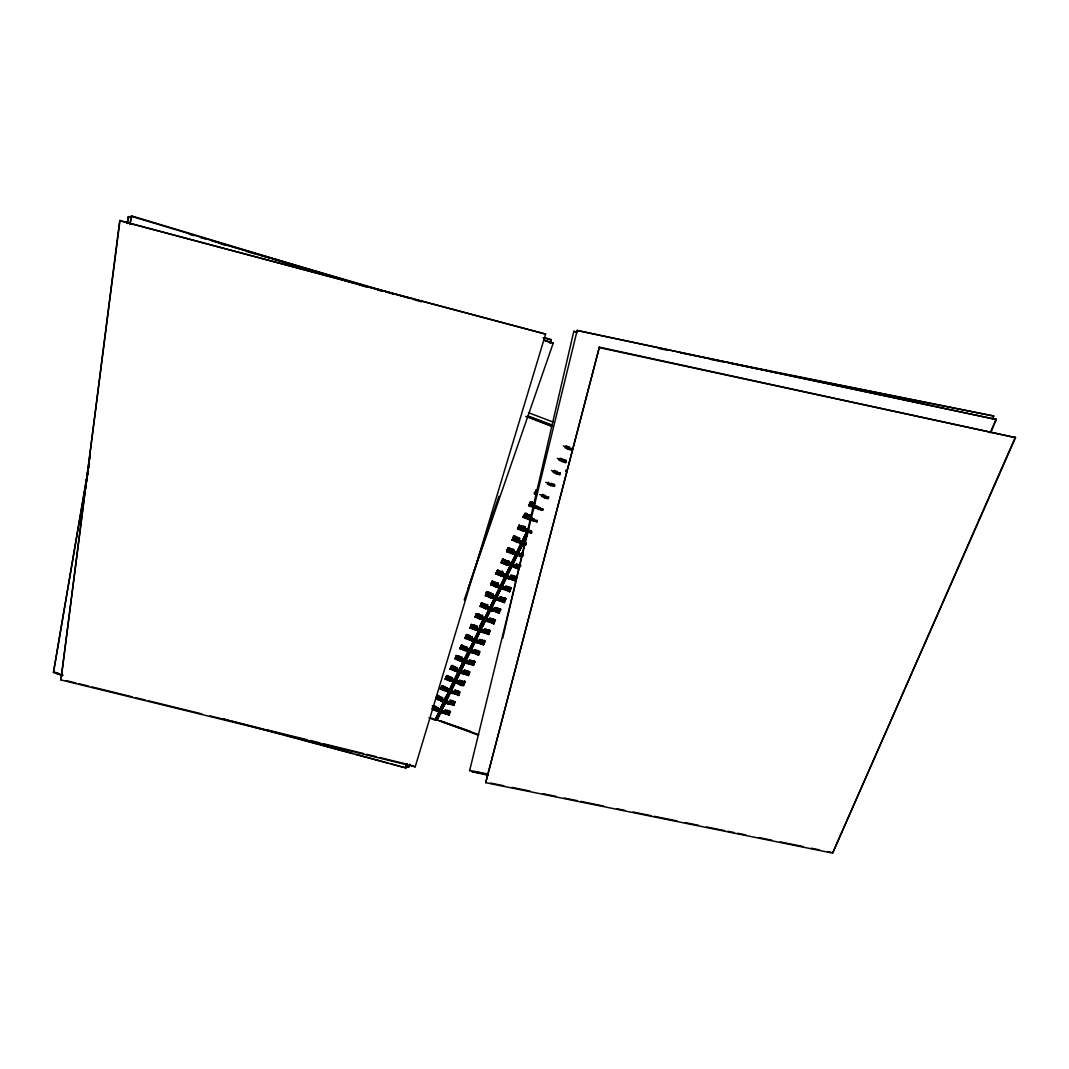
<?xml version="1.0" encoding="UTF-8"?>
<svg xmlns="http://www.w3.org/2000/svg" width="1069" height="1069" viewBox="0 0 1069 1069"><rect width="100%" height="100%" fill="white"/><g stroke="black" fill="none" stroke-linecap="round" stroke-linejoin="round"><path stroke-width="1.5" d="M486.929 593.028L487.531 591.785C490.912 597.13 497.94 600.578 504.18 598.774L504.127 599.602C498.007 602.368 490.337 598.386 486.929 593.028L488.359 593.095M494.386 581.723C495.415 586.587 504.662 584.77 504.06 589.233L497.352 587.309L494.72 585.424L492.154 581.563C495.602 587.603 504.996 592.64 511.102 587.616L509.646 587.897M513.454 578.142L516.421 576.792C510.434 581.777 501.094 577.073 497.379 571.327L497.579 570.165L503.299 572.262L501.615 576.111L495.909 574L497.579 570.165M505.971 563.029L505.677 562.428C507.441 560.263 515.539 564.071 515.004 566.811L508.243 564.86L505.584 562.975L502.964 559.1L508.603 561.693L506.987 565.033L501.254 562.909L502.938 559.034C506.185 564.726 513.387 568.508 519.841 566.877L518.639 565.848M512.185 550.174C525.16 556.602 510.888 556.027 508.283 548.718L508.296 548.05C511.303 553.194 516.995 556.414 522.888 556.374L513.788 553.328L511.009 551.377L512.185 550.174L512.479 550.789M522.647 542.397L525.681 542.691L525.841 544.642L522.193 544.174L516.314 540.78L513.654 537.573L515.138 536.05M531.493 533.084L524.625 531.093L521.913 529.195L519.24 525.32L524.812 530.585L531.493 533.084L531.333 531.119M524.652 514.75L525.28 513.427L527.992 516.621L537.226 520.964L536.985 521.846L530.077 519.855L524.652 514.75L527.739 518.024L530.251 519.775L530.692 519.16M530.224 503.178L530.865 501.842L533.605 505.036L542.865 509.405L542.624 510.287L535.689 508.283L530.224 503.178L532.496 505.477M535.983 490.564L537.426 491.393M447.256 711.5L448.352 712.515L448.9 711.406C443.501 713.397 436.833 710.751 433.827 705.941L436.486 706.85M453.523 701.986C447.59 704.137 440.562 700.783 437.609 695.411L437.061 696.534C440.054 701.986 447.63 705.66 453.483 702.761L452.414 700.97M485.7 782.668L599.375 347.158L1015.55 437.622L832.604 853.129L485.7 782.668L599.375 347.158M456.904 691.135L457.291 692.659L458.467 692.578L458.08 691.055L452.788 691.643L452.575 692.445M463.385 682.57L463.438 681.795C457.946 683.706 451.278 681.006 448.165 676.209L452.24 677.626L450.69 681.18L445.212 679.229L446.762 675.675C449.768 681.501 457.118 684.841 463.385 682.57C457.492 685.456 449.889 681.728 446.815 676.276L448.218 676.303M451.612 666.334C454.726 671.76 462.329 675.528 468.262 672.655L467.18 670.851M472.872 661.003L474.836 661.417C471.095 665.907 459.67 663.208 459.416 658.41C462.984 658.13 467.527 663.542 472.057 660.883L471.482 662.045L472.618 663.074L472.739 661.15M478.391 652.01C472.057 654.201 464.654 650.887 461.594 645.008L459.911 648.709L465.456 650.714L467.046 647.066L461.594 645.609C464.788 651.034 472.418 654.843 478.391 652.01L477.99 650.46M483.308 642.001C476.934 644.179 469.518 640.865 466.431 634.973L466.431 635.574C469.665 640.986 477.295 644.834 483.308 642.001L483.362 641.2C477.749 643.003 471.082 640.251 467.834 635.467M486.676 631.071L486.729 630.256L484.711 631.565M488.359 631.712L487.958 630.135L480.262 629.601L475.505 626.808L473.981 627.971L479.527 631.792L485.513 632.674L488.359 631.712C483.348 633.436 477.883 631.164 473.981 627.971M479.567 617.588L480.796 615.891L488.239 619.392L488.373 621.33L481.945 619.312L476.667 614.328C479.981 619.713 487.638 623.628 493.704 620.835L493.29 619.258M497.245 609.49L498.421 610.519L498.555 608.528L500.639 608.902C494.773 613.94 485.433 609.397 481.852 603.584L482.44 603.865M507.681 588.191L509.419 588.819L509.004 587.202M511.623 576.552L512.318 578.529L508.657 578.489L502.804 576.338L500.065 574.013C503.432 570.98 508.75 579.492 513.601 576.111L514.737 577.982L511.303 578.623L511.009 577.808M996.281 419.502L577.166 330.468L996.281 419.502L991.097 431.796M577.073 331.978L573.799 331.323L577.033 332.446M543.747 339.875L553.288 343.216L543.693 340.343M530.692 516.127L524.906 513.414L523.169 517.409L529.008 519.601L530.692 516.127L524.906 513.414M550.054 343.189L551.163 339.568L544.762 337.697M534.66 507.949L528.781 505.744L530.545 501.722L534.941 503.379M529.008 517.129L529.315 514.51M529.008 519.601L530.758 515.605M525.013 537.426L512.332 564.178L513.962 560.851L513.855 561.626M528.781 505.744L530.545 501.722M517.61 528.955L519.334 524.986L517.61 528.955L523.422 531.119L525.146 527.164L520.79 525.534M523.422 531.119L525.146 527.164M512.398 575.469L516.621 577.581L510.982 574.948M523.503 528.687L523.823 526.042M518.999 569.296L514.697 567.719L516.394 563.857L520.683 565.448M517.89 542.544L512.171 539.858L517.89 542.544L519.601 538.616L513.815 536.451L512.719 538.723M515.058 580.333L509.298 578.77L514.991 580.868L515.565 576.271M545.604 334.103L119.715 220.628L60.933 679.937L415.2 766.834L545.604 334.103L119.715 220.628M507.027 586.44L511.223 588.538L505.61 585.919M514.042 550.468L508.35 547.796L506.653 551.698L512.412 553.836L514.042 550.468L508.35 547.796M504.02 589.193L509.619 591.798L510.207 587.188M120.009 220.214L60.933 679.937M445.586 712.849L446.615 712.074L445.88 710.952C441.764 713.13 437.662 705.567 434.909 708.76C437.689 712.515 444.316 714.56 448.86 712.168M505.958 598.867L500.305 596.796L505.958 598.867L504.301 602.622L498.648 600.564C500.105 597.17 491.326 593.736 489.575 595.727C490.096 600.751 494.453 594.979 492.715 597.397M512.412 553.836L514.109 549.947M512.652 551.43L513 548.758M504.301 602.622L504.902 597.985M508.456 572.703L508.563 571.928L501.628 586.159M512.104 540.379L513.815 536.451M500.666 609.611L495.041 607.553L500.666 609.611L499.023 613.352L493.477 610.76M506.987 565.033L501.321 562.374M499.023 613.352L499.651 608.689M455.18 693.26L456.222 692.458L455.474 691.336C451.345 693.487 447.203 685.897 444.423 689.091C447.109 692.765 453.39 694.676 457.96 692.939M495.441 620.261L489.829 618.216L495.441 620.261L493.811 623.962L488.279 621.383M501.615 576.111L495.976 573.465M502.016 573.746L502.39 571.046M441.978 686.325L444.357 689.558L445.933 687.928M493.811 623.962L494.439 619.285M497.646 595.821L497.753 595.032M501.254 562.909L502.938 559.034M462.316 680.766C458.307 684.548 450.183 675.194 449.608 679.51M486.074 629.28L490.177 631.338L484.671 628.772L483.642 630.87M490.698 584.449L496.31 587.081L490.698 584.449L492.274 581.175L496.537 582.739M496.31 587.081L497.967 583.273L496.911 585.451M496.243 597.785L496.35 596.996M455.608 667.925C450.904 668.927 459.844 674.673 460.098 671.679C461.046 667.35 454.739 671.706 457.158 670.651M487.558 774.557L469.625 770.402M483.054 632.46L488.64 634.478L489.295 629.775M492.395 606.591L492.502 605.802M491.032 597.945L485.446 595.326L487.01 592.079L492.689 594.164L491.032 597.945L485.446 595.326M480.956 639.73L485.045 641.788L479.567 639.235M491.125 607.74L491.259 606.778M485.834 619.151L485.954 618.363M486.088 617.414L486.248 616.292M487.384 615.985L487.491 615.196L480.823 628.893M490.618 584.984L492.274 581.175M483.589 644.353L477.963 642.897L483.509 644.901L484.19 640.171M460.445 657.929C463.545 660.001 459.911 663.368 467.875 663.288L467.754 661.35L467.18 662.526M480.262 606.096L485.82 608.702L480.262 606.096L481.291 603.958M485.82 608.702L487.451 604.947L483.228 603.397C486.636 608.167 493.277 611.014 499.009 609.303M475.05 652.678L476.133 651.809L475.358 650.7L470.347 649.965L465.643 647.199L464.04 648.843L465.068 648.375M491.393 596.983L485.727 594.939L486.128 592.213M485.379 595.861L487.01 592.079M482.092 627.503L484.751 622.278M472.992 652.678L478.444 655.217L478.925 651.863M467.915 663.461L473.42 665.426L474.128 660.669M475.13 616.773L480.662 619.352L475.13 616.773L476.146 614.648M470.868 660.348L474.917 662.379L469.491 659.854M480.662 619.352L482.279 615.624L478.07 614.1C481.317 618.964 488.065 621.744 493.758 620.02M479.674 641.868L480.916 642.616L480.262 640.678L475.224 639.943L470.507 637.151L468.903 638.808L469.932 638.34M475.545 629.908L469.959 627.877L475.545 629.908L477.148 626.207L472.952 624.684M486.248 607.767L480.609 605.735L481.01 602.996M475.625 640.117L475.745 639.315M472.912 653.226L474.502 649.591L478.645 651.088M480.181 606.644L481.812 602.889M476.948 638.287L477.068 637.485M477.148 637.004L477.268 636.202L472.217 646.558M454.913 692.458L455.474 691.336M471.897 648.656L472.03 647.854M468.516 675.007L462.957 673.59L468.436 675.555L468.944 672.187M460.966 680.565L464.975 682.597L459.603 680.084M470.48 640.358L472.07 636.683L470.48 640.358L464.908 638.34L466.498 634.679L470.681 636.189M481.157 618.443L475.531 616.425L475.959 613.673M470.721 649.645L470.868 648.683M475.05 617.307L476.654 613.579M469.545 662.566L470.614 661.724L470.761 663.341L469.812 663.368M482.386 632.287L482.921 630.282L482.68 632.594L476.654 630.216L471.402 624.63L473.901 628.478L475.505 626.808M474.783 651.876L475.358 650.7M462.957 673.59L464.521 670.022L468.636 671.492M469.959 627.877L471.563 624.176M467.1 657.635L467.22 656.82L460.806 670.009M455.167 681.006L454.699 682.784L455.167 681.006C460.351 680.325 456.597 686.365 463.505 685.576L464.253 680.779M465.456 650.714L460.004 648.161M453.269 693.033L458.628 695.518L459.162 692.124M464.828 657.823L463.452 660.401L463.652 659.065M465.616 660.682L465.737 659.867M465.897 658.905L466.071 657.769M500.426 599.442L501.04 598.199L503.005 597.745M82.233 507.962L82.754 504.675M83.262 501.388L83.783 498.101M84.304 494.813L89.235 463.572M127.144 223.555L128.48 216.579L131.674 217.501M85.467 488.72L85.988 485.433M86.509 482.132L87.03 478.832M87.551 475.531L88.072 472.231M88.861 467.287L89.382 463.986M127.438 223.167L128.48 216.579M464.908 638.34L466.498 634.679M461.995 668.766L469.732 652.878M497.847 608.274C494.279 611.107 479.487 601.312 487.17 608.568L487.598 607.94M516.661 566.276L517.824 565.287L517.984 566.971L516.955 567.091M457.038 679.176L457.171 678.361M457.238 677.866L457.372 677.051L455.782 680.859M460.485 660.963L455.06 658.424L456.543 655.364L454.966 658.985L460.485 660.963L462.062 657.355L457.92 655.858M438.076 695.465L436.673 698.418L445.078 702.667L453.777 705.366L454.325 701.959M522.18 554.383L522.34 556.08L519.681 555.92L519.614 555.118M449.074 714.56L443.595 713.21L448.98 715.108L449.541 711.7M455.194 677.652L457.879 672.361M455.755 667.043L451.626 665.559L450.076 669.154L455.568 671.118L457.131 667.537M456.182 678.414L472.364 645.596M459.911 648.709L461.501 645.075M449.902 699.941L455.314 701.865L453.777 705.366M452.174 689.158L452.307 688.329M452.868 684.908L451.345 688.356M455.568 671.118L450.169 668.593M450.69 681.18L445.305 678.668M447.604 702.627L447.911 703.749L448.459 702.881M496.363 583.741L494.72 585.424L495.749 584.984M445.893 696.226L439.573 710.337M447.296 688.182L441.938 685.683L440.401 689.211L445.853 691.149L447.296 688.182L441.938 685.683M450.076 669.154L451.626 665.559M446.134 700.676L447.711 696.908M445.118 709.736L450.503 711.647L448.98 715.108M442.633 708.506L445.305 703.242M443.301 704.565L452.681 686.044L451.078 689.999M63.098 675.154L53.45 672.521L89.261 462.449M89.823 459.162L90.384 455.888M129.83 224.477L131.514 215.871L367.99 287M53.45 672.521L88.139 470.173M88.7 466.899L89.261 463.612M130.391 222.432L131.514 215.871M441.163 700.462L435.644 699.099L437.168 695.598L441.23 697.041M442.098 700.315L442.593 697.482M450.223 679.951L446.107 678.494L446.588 675.675M445.212 679.229L446.762 675.675M428.936 717.874L435.217 720.078L453.55 682.009M432.277 709.375L436.326 710.818L437.836 707.331M477.643 734.857L436.82 719.878L527.391 533.899M436.326 710.818L432.37 708.814M435.644 699.099L437.168 695.598M523.583 527.485L525.868 529.088C519.587 523.569 523.636 534.928 525.868 529.088M415.2 766.834L410.456 765.07M528.928 516.808L527.511 514.43M405.472 766.42L408.692 767.275L405.579 765.845M232 721.174L405.846 767.943M502.684 638.38L573.799 331.323M569.122 447.056L568.361 449.354L565.047 447.791L566.169 445.76M469.545 770.976L577.166 330.468M557.176 471.603L556.414 473.888L553.141 472.338L554.25 470.333M551.43 483.388L550.682 485.673L547.422 484.123L548.517 482.146M539.671 507.548L538.843 509.632M545.564 495.816L544.722 497.9L541.475 496.363L542.571 494.399L545.471 495.628M534.046 519.12L533.217 521.178M522.928 541.943L522.193 544.174L522.3 543.239M527.926 531.667L527.819 532.616L528.273 530.825M516.688 555.118L516.875 554.37M505.891 576.966C505.971 579.157 506.225 572.784 508.831 576.832L514.323 576.365M511.517 565.407L511.396 566.356L511.851 564.566M490.016 609.918C491.433 605.295 488.814 613.459 493.624 610.586L493.49 608.649M475.277 640.184L474.502 642.108L475.224 639.943L472.471 638.861L468.596 635.146M433.292 706.529C433.653 710.31 445.706 715.268 443.207 711.273M448.258 703.429C448.967 700.289 441.778 698.966 439.96 698.645C439.586 702.707 449.808 704.618 453.483 702.761M468.262 672.655C461.14 675.581 465.055 671.987 460.258 670.691M459.496 672.575L459.697 671.84M472.404 651.809L472.992 650.633L472.458 652.611M477.295 641.801L477.643 642.91L477.522 640.972M440.962 710.324L440.254 712.448L440.428 711.433M508.603 577.688L508.978 578.783L509.525 576.712L501.227 572.81M544.629 497.726L548.023 498.835L548.611 496.671M550.588 485.5L554.423 486.154L554.584 484.444L551.524 483.562M556.321 473.714L559.755 474.85L560.343 472.658M566.249 460.565L560.116 458.227L559.007 460.245L565.648 462.77L565.889 460.325M568.254 449.207L571.728 450.343L572.329 448.125M467.848 589.513L498.956 496.176M550.107 342.721L551.163 339.568M408.692 767.275L409.734 764.108M467.768 590.048L493.611 512.505M405.739 768.517L407.369 763.787M464.213 599.976L553.341 342.761M447.042 691.255L449.808 692.806L450.53 690.668L448.018 689.492L446.842 691.402L447.47 690.627M452.748 679.857L451.706 681.367L452.334 680.592M457.719 669.488L462.53 671.679L467.861 671.118M467.621 649.19L466.779 650.567M472.498 639.155L471.456 640.678L472.498 639.155L478.177 640.919L482.907 640.438L482.213 640.171M464.935 660.909L464.467 661.243M477.509 628.826L476.467 630.336L477.509 628.826L475.438 627.316M482.8 617.922L481.758 619.432L482.386 618.684M478.939 631.391L479.393 631.084M488.025 607.179L487.17 608.568M483.776 621.557L484.791 619.739M489.054 610.706L490.07 608.889M499.357 589.54L500.386 587.696M509.285 563.363L508.243 564.86L508.857 564.151M514.643 552.326L513.601 553.822L514.202 553.114M515.953 537.039L520.055 541.168L517.877 539.631M464.36 662.606L464.868 661.083M500.933 587.001L500.466 588.778L501.214 586.574L496.27 584.275M992.526 419.115L993.796 416.041L680.018 352.743M990.255 432.825L996.094 418.995M1015.35 437.114L832.604 853.129M442.78 685.523L441.363 688.503L445.466 689.946M446.107 678.494L447.537 675.488M452.347 665.359L450.904 668.392L456.41 670.343M456.704 656.152L455.728 658.197L459.884 659.667M462.089 644.807L460.619 647.908L466.164 649.885M467.019 634.385L465.536 637.512L471.108 639.503M471.509 624.911L470.507 627.022L474.716 628.519M475.531 616.425L476.547 614.301M480.609 605.735L481.625 603.584M485.727 594.939L487.264 591.678L491.526 593.215M492.448 580.748L490.898 584.021L496.591 586.093M497.165 570.806L496.11 573.011L501.842 575.095M502.978 558.539L501.388 561.893L507.134 563.991M507.775 548.41L506.706 550.655L512.492 552.767M512.626 538.175L513.708 535.903L518.064 537.493M481.665 617.388L482.68 615.263M486.769 606.698L487.785 604.546M491.914 595.901L492.943 593.736M497.112 584.997L498.154 582.805M507.668 562.869L508.737 560.637M518.438 540.313L519.521 538.028M523.89 528.848L524.986 526.549M529.409 517.289L530.518 514.964M449.675 689.211L453.082 682.075M479.58 626.648L482.106 621.356M435.537 719.09L439.493 710.832M440.201 709.348L453.697 681.113M459.951 668.031L467.634 651.956M479.38 627.409L483.469 618.857M440.401 689.211L441.844 686.231M495.909 574L497.994 570.071C501.468 575.403 508.497 578.877 514.804 577.14M506.653 551.698L508.269 548.33M523.169 517.409L524.839 513.935M461.073 659.386L462.062 657.355M476.133 628.305L477.148 626.207M481.25 617.748L482.279 615.624M486.422 607.085L487.451 604.947M491.633 596.315L492.689 594.164M507.601 563.39L508.684 561.158M518.505 540.874L519.601 538.616M455.006 679.002L492.956 600.978M494.412 597.972L515.565 554.464M517.022 551.457L526.509 531.948M435.217 720.078L528.647 527.966M527.03 532.469L437.876 715.696L437.141 719.998L441.216 711.633M472.471 644.954L492.822 603.584M492.903 602.956L503.419 581.336M437.689 716.858L446.441 698.859M512.452 563.243L492.689 604.533M514.069 559.915L527.792 531.721M436.727 720.439L527.338 534.42M447.35 699.046L460.539 671.973M470.894 650.714L481.317 629.32M485.7 620.114L490.23 610.813M491.352 608.729L501 588.712M501.989 586.894L506.332 577.982M507.267 575.844L517.155 555.546M518.652 552.7L522.273 545.27M523.329 542.865L527.498 534.326M463.532 672.04L464.521 670.009M458.053 683.639L459.51 680.646M468.409 662.433L469.398 660.401M477.963 642.897L479.487 639.783M483.576 631.418L484.591 629.32M499.17 599.482L500.225 597.33M509.298 578.77L510.915 575.469M458.628 695.518L460.164 691.99L454.726 690.066L458.801 691.509M463.505 685.576L465.068 682.035M468.436 675.555L470.013 671.973L464.44 670.57M473.42 665.426L474.997 661.831M478.444 655.217L480.034 651.582L474.422 650.139M483.509 644.901L485.126 641.24M488.64 634.478L490.257 630.79M509.619 591.798L511.289 588.003M514.991 580.868L516.674 577.046M56.269 673.457L62.443 675.702M497.967 586.574L498.568 585.331L497.539 587.202M505.196 577.541L504.595 578.783L505.196 578.075M454.779 681.14L454.231 682.276L454.846 681.501M485.299 619.098L484.791 620.648M470.093 650.353L469.572 651.89M445.265 700.703L445.88 699.928M503.245 575.71L502.617 576.445L503.846 574.454M510.447 567.278L509.846 567.986L511.062 566.022M516.487 554.611L515.619 556.401M520.242 540.673L519.013 542.678L522.113 543.974M536.945 506.252L535.863 508.216M523.115 546.54L523.636 545.818M519.855 554.25L523.222 554.263L517.503 553.087M504.127 599.602L498.769 600.043C491.727 600.417 499.811 596.689 491.032 595.099M467.875 663.288L473.139 662.7M462.53 671.679L465.737 671.693L465.884 673.31L464.935 673.323M463.599 685.029L457.786 683.545L457.465 682.423M452.788 691.643L453.443 692.431L452.628 693.233M565.742 470.654L566.41 470.093L565.835 471.456L566.73 471.603M512.318 578.529L511.303 578.623M496.096 611.08L498.956 610.118M484.845 630.737L486.101 631.485L484.992 632.367M448.352 712.515L449.996 711.219M454.606 701.825L452.975 703.108L450.196 703.442L449.942 702.64M435.871 708.72L434.842 709.215L432.517 705.981M459.817 682.45L460.084 683.251L464.507 681.675M465.068 681.274L462.196 682.663M467.741 673.016L469.371 671.773M455.047 669.087L454.419 669.568L452.2 666.588M459.884 659.105L458.855 659.573L456.423 655.751L458.922 659.092L464.654 662.486M471.937 662.807L473.447 661.658M490.511 595.807L489.883 596.288L486.929 592.4M488.627 630.71L487.13 631.832L490.043 630.456L488.052 630.055M501.014 574.12L500.372 574.601L497.392 570.686L503.218 572.797M492.462 620.969L495.388 619.606L493.156 621.223L491.994 620.207M517.343 540.366L516.314 540.78L517.984 539.07M522.955 528.794L522.3 529.275L519.227 525.988M497.7 610.265L499.21 609.17M533.992 505.998L532.95 506.372L534.246 504.568L531.734 501.628M526.336 534.366L527.391 532.469M530.251 519.775L531.333 517.837L526.148 513.2M453.082 701.251C448.071 703.055 441.938 700.596 439.132 696.173M458.467 692.578C453.617 694.449 448.192 692.298 444.423 689.091M455.033 691.67L457.412 690.788M458.521 691.803C453.056 693.754 446.388 691.068 443.328 686.271M438.45 696.547L437.061 696.534M468.302 671.866C462.783 673.751 456.116 671.038 452.975 666.254M467.848 635.614L466.431 635.574M477.255 614.608L478.097 614.381M473.193 661.911C467.647 663.769 460.98 661.043 457.799 656.246M469.665 661.751L471.536 661.257M493.584 582.271L492.141 582.204M478.444 651.208C473.634 652.918 468.356 650.767 464.614 647.667M498.822 571.407L497.379 571.327M504.408 559.849L502.964 559.755M509.726 548.811L508.283 548.718M479.954 642.669L482.774 642.389L484.992 640.745L483.589 640.999M513.654 537.573L515.111 537.667M525.24 515.084L526.108 514.857M530.825 503.512L531.681 503.299M487.958 630.135C484.284 632.38 479.7 627.77 479.487 631.538M488.413 630.897C482.774 632.661 476.106 629.895 472.819 625.111M493.704 620.835C487.33 622.786 480.061 619.245 476.667 613.713M488.239 619.392L492.582 618.991M503.913 587.282L508.296 586.948M509.472 587.977C503.713 589.607 497.058 586.787 493.611 582.03M509.419 588.819C504.301 590.422 498.809 588.084 494.813 584.89M520.456 565.608C514.63 567.158 507.975 564.312 504.448 559.555M520.403 566.45C515.218 568 509.726 565.608 505.677 562.428M443.047 712.849L446.495 712.863M460.084 683.251L461.02 683.238L460.873 681.634L455.447 680.9L450.396 677.893M467.394 661.711L470.614 661.724M472.632 650.994L475.865 651.008M490.31 621.49L491.299 621.423L491.152 619.779L482.787 617.588L478.859 613.887M484.457 606.283L490.337 609.731L496.55 610.706L496.404 609.049L490.858 608.181L485.607 605.107M498.635 598.106L501.575 598.506L501.722 600.163L500.72 600.257M498.261 598.493L501.575 598.506M505.998 589.46L507.013 589.366L506.853 587.696L498.395 585.438M514.857 564.86L517.276 564.993M517.824 565.287L512.198 564.338L506.84 561.225M523.516 555.092L514.216 552.539L508.897 547.435M478.404 772.86L471.843 771.604L488.092 775.306M481.678 773.488L488.239 774.744M514.951 577.086L515.806 577.247M474.529 771.377L487.638 773.983M658.785 348.467L666.949 350.111M711.112 359.478L722.55 361.79M730.728 363.433L993.796 416.041M527.739 518.024L528.647 516.153L534.126 519.307M490.671 783.096L503.766 785.755M511.944 787.412L529.93 791.06M543.012 793.719L556.107 796.378M564.285 798.035L577.367 800.694M580.641 801.362L603.531 806.013M616.626 808.672L624.804 810.329M632.982 811.999L650.968 815.647M654.241 816.315L677.145 820.965M685.323 822.622L698.404 825.281M706.582 826.938L724.568 830.6M727.842 831.268L734.39 832.591M737.663 833.259L745.841 834.916M758.923 837.575L772.005 840.234M780.183 841.891L803.086 846.541M811.264 848.198L819.442 849.868M827.62 851.525L830.894 852.193M599.348 347.625L1015.55 437.622M440.735 710.671L446.361 711.286L448.459 710.658L447.804 710.391M443.648 712.863L434.909 708.76M453.403 691.63L445.532 687.942M458.133 683.198L449.274 679.042M66.051 680.579L75.752 682.957M78.986 683.759L88.687 686.138M91.921 686.926L132.342 696.841M135.576 697.643L145.277 700.021M148.511 700.81L201.867 713.905M209.952 715.883L258.457 727.789M266.542 729.766L306.963 739.681M310.197 740.47L319.898 742.848M323.132 743.65L363.567 753.565M366.801 754.353L376.502 756.732M379.736 757.533L407.222 764.268M463.158 671.653L455.22 667.925M462.997 673.256L454.098 669.087M468.035 661.671L462.383 659.64L458.561 655.938M473.273 650.954L465.256 647.186M473.099 652.571L464.12 648.348M478.003 642.549L468.97 638.313M483.215 630.59L477.482 628.519L473.58 624.804M498.942 598.386L493.13 596.261L489.148 592.56M498.769 600.043L489.575 595.727M57.886 673.884L61.107 674.739M509.365 578.369L500.065 574.013M526.082 543.774L519.641 541.368L514.283 536.264M525.841 544.642L519.2 542.17L513.668 536.892M53.717 671.973L58.541 673.283M257.923 727.628L282.042 734.203M285.249 735.071L317.413 743.837M320.633 744.719L352.783 753.485M356.004 754.353L388.154 763.119M391.374 764.001L404.242 767.502M223.969 718.983L228.793 720.292M526.015 542.958L520.068 540.754M531.667 531.387L523.195 527.418M531.734 532.202L525.267 529.783L520.763 525.748M536.985 521.846L530.277 519.334L524.665 514.069M542.624 510.287L535.89 507.762L530.237 502.483M548.691 497.486L542.13 495.014M548.45 498.381L539.778 494.519M554.664 485.259L548.076 482.76M554.423 486.154L545.711 482.266M560.423 473.473L553.809 470.948M560.183 474.382L551.417 470.467M189.32 234.271L194.117 235.674M200.531 237.532L205.328 238.935M211.729 240.792L410.269 298.572M413.476 299.494L421.48 301.832M128.186 216.98L131.393 217.916M221.109 244.013L225.906 245.416M246.739 251.469L257.95 254.729M261.157 255.665L269.161 257.99M272.368 258.925L382.902 291.089M386.109 292.024L394.114 294.349M543.105 337.697L551.11 340.022M566.329 461.38L559.688 458.842M566.076 462.302L557.283 458.36M572.409 448.94L565.728 446.374M572.156 449.862L563.323 445.893M377.584 289.886L382.368 291.329M131.233 216.272L355.042 283.592M358.249 284.554L366.239 286.96M432.01 708.239L436.072 709.656M440.348 720.773L470.2 731.29M439.666 720.88L478.738 734.657M430.607 717.86L435.31 719.517M432.33 705.981L437.742 707.892M454.632 693.514L458.708 694.957M440.508 688.65L444.584 690.106M437.061 696.16L442.499 698.084M449.808 703.362L453.871 704.805M435.738 698.538L439.813 699.981M451.532 666.121L457.038 668.085M446.668 676.223L452.147 678.174M474.382 653.172L478.524 654.656M456.45 655.912L461.968 657.903M469.371 663.395L473.5 664.878M466.418 635.227L471.99 637.231M465.002 637.792L470.56 639.81M461.407 645.623L466.953 647.614M476.574 614.127L482.199 616.172M489.682 621.891L493.878 623.427M471.469 624.724L477.068 626.755M484.538 632.42L488.707 633.944M481.731 603.424L487.384 605.482M494.88 611.268L499.103 612.804M512.091 539.311L517.89 541.448M492.194 581.71L497.887 583.808M506.853 590.222L509.686 591.264M486.943 592.627L492.609 594.698M500.132 600.537L504.368 602.088M517.516 527.859L523.342 529.997M528.554 504.595L534.433 506.773M523.008 516.287L528.861 518.452M506.719 551.176L512.479 553.314M516.327 564.379L520.63 565.969M502.858 559.568L508.603 561.693M516.193 567.706L519.053 568.775M534.153 492.782L537.106 493.878M513.748 536.972L519.547 539.137M523.235 516.888L529.075 519.08M519.267 525.507L525.093 527.685M517.677 528.433L523.489 530.598M530.478 502.23L534.888 503.887M528.848 505.236L534.714 507.441M528.46 412.687L553.354 422.135M528.286 416.055L551.537 424.861M527.819 416.322L552.793 425.783M527.364 416.509L552.205 426.063M525.748 416.402L552.152 426.558M477.87 652.384L476.721 651.355M567.185 446.241L569.229 447.203M555.252 470.814L557.27 471.763M536.785 506.318L539.765 507.735M514.657 551.911L517.583 553.301M440.989 710.604L436.005 707.625L434.575 705.634M450.196 703.442L451.238 702.64L450.49 701.518L445.319 701.237L440.922 698.605M519.187 542.584L514.242 537.881M461.581 661.297L457.011 656.607M445.867 688.396L447.871 689.893M520.242 553.836L519.681 555.92M493.37 619.192L493.958 619.86M481.852 602.956L484.765 606.845M469.117 635.333L470.507 637.151M441.965 685.75L444.757 689.545M437.047 695.972L439.813 699.754M563.056 459.51L562.2 461.634M504.18 598.774L503.713 597.999L505.811 598.386L503.579 600.003L502.39 598.974M542.798 508.59L542.865 509.405M537.146 520.149L537.226 520.964M514.242 566.129L514.296 566.944M503.299 588.538L503.365 589.34M498.034 599.335L498.087 600.137M492.889 609.864L492.943 610.68M487.651 620.595L487.705 621.396M536.224 489.909L534.46 493.972L536.224 489.909M521.859 552.66L520.162 556.548L521.859 552.66M445.011 702.012C444.397 704.992 446.441 698.725 445.011 702.012M437.448 710.671L438.477 709.148L437.448 710.671M442.031 701.224L443.06 699.701L442.031 701.224"/></g></svg>
